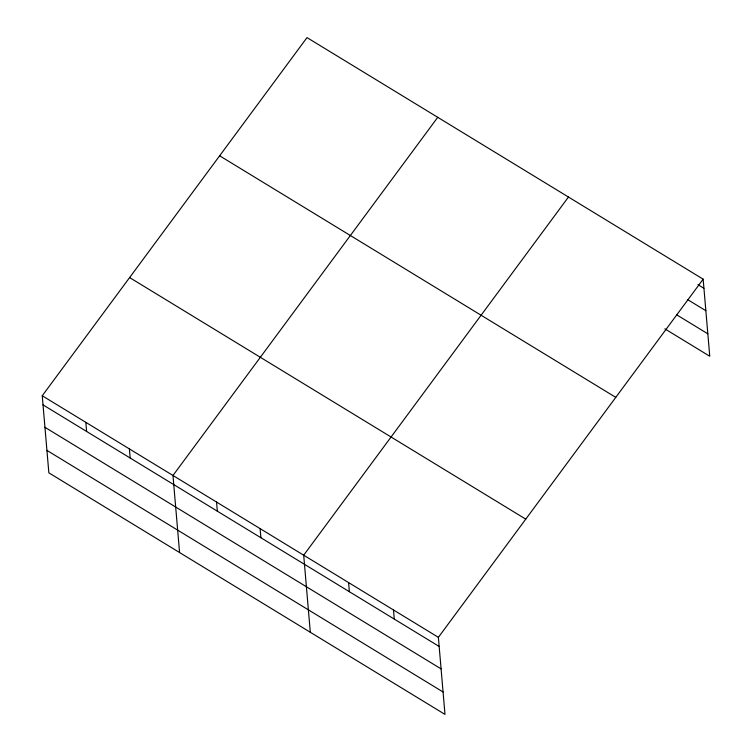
<?xml version="1.0" encoding="UTF-8"?>
<svg xmlns="http://www.w3.org/2000/svg" width="752" height="752" viewBox="0 0 752 752"><rect width="100%" height="100%" fill="white"/><g stroke="black" fill="none" stroke-linecap="round" stroke-linejoin="round"><path stroke-width="1.13" d="M703.148 279.171L438.378 637.339L444.987 714.4L48.852 472.829L42.244 395.759L307.013 37.6L703.148 279.171L709.756 356.241L664.862 328.859M437.739 117.321L172.969 475.48L179.578 552.541M568.465 197.043L303.695 555.202L310.303 632.263M697.941 284.641L703.928 288.289M687.892 299.757L705.846 310.717M676.903 314.956L707.829 333.813M219.64 155.796L615.775 397.366M129.617 277.573L525.751 519.143M42.244 395.759L438.378 637.339M43.024 404.877L439.159 646.457M44.951 427.305L441.076 668.876M46.934 450.401L443.06 691.981M393.484 609.957L394.264 619.075M348.59 582.584L349.37 591.692M260.117 528.628L260.897 537.746M216.548 502.054L217.328 511.172M129.391 448.906L130.181 458.024M85.822 422.333L86.602 431.451"/></g></svg>
